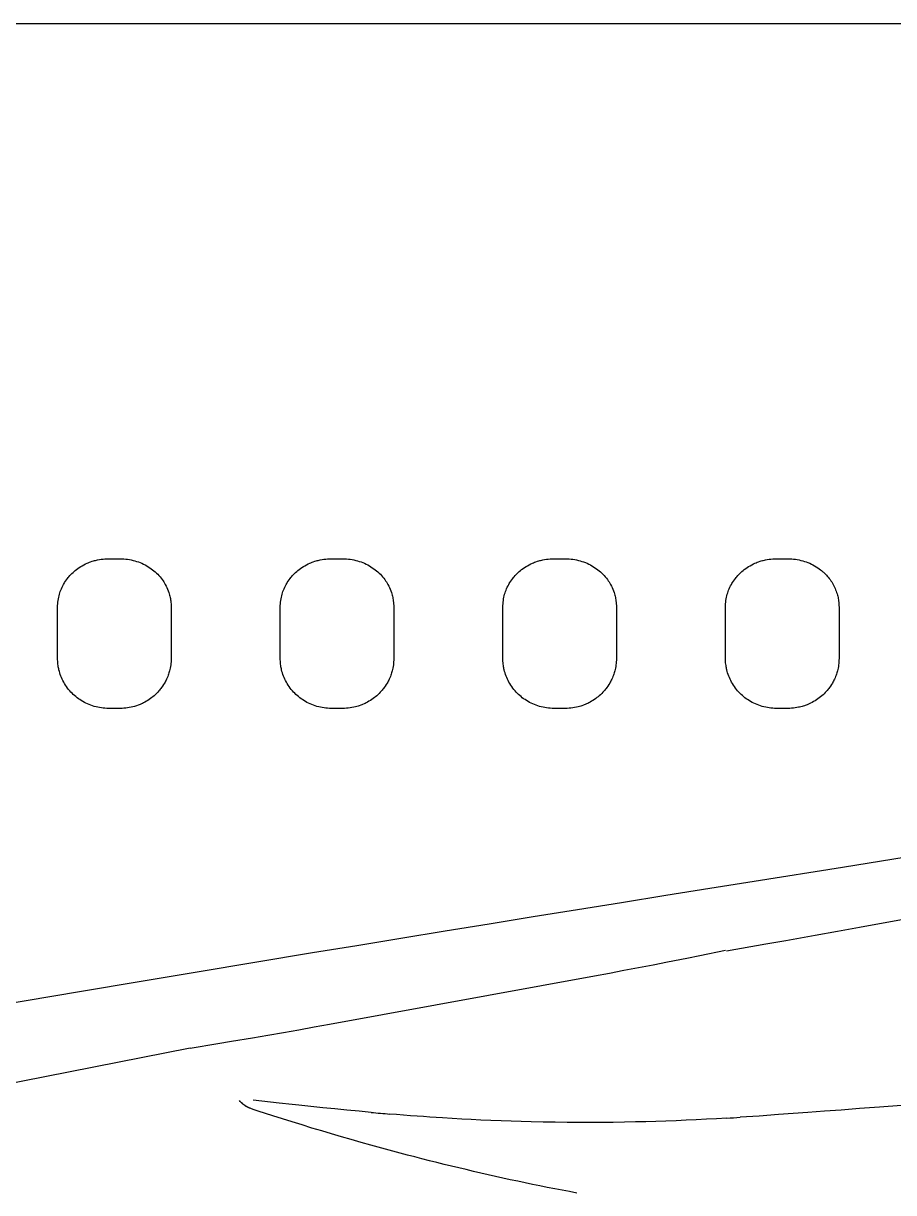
# Model space of a CAD drawing. Extents: x -62750 to 17911, y -49048 to 6133.
# Drawn here: x -46547 to -44462, y -2633 to 169 of the extents above; entities that cross this region are included whole.
import ezdxf

# ---------------------------------------------------------------- set-up
doc = ezdxf.new("R2010")
doc.units = 0
doc.layers.get('0').update_dxf_attribs({"linetype": 'CONTINUOUS'})

msp = doc.modelspace()

# ---------------------------------------------------------------- linework, layer by layer
at = {"color": 7}
for p, q in [((-56400.2, 168.6), (-40530.8, 168.6)), ((-46465.1, -1353.3), (-46465.1, -1229.9)), ((-46193.1, -1229.9), (-46193.1, -1353.3)), ((-45931.7, -1353.3), (-45931.7, -1229.9)), ((-45659.7, -1229.9), (-45659.7, -1353.3)), ((-45398.3, -1353.3), (-45398.3, -1229.9)), ((-45126.3, -1229.9), (-45126.3, -1353.3)), ((-44864.9, -1353.3), (-44864.9, -1229.9)), ((-44592.9, -1229.9), (-44592.9, -1353.3)), ((-46315.1, -1472.6), (-46343.1, -1472.6)), ((-45781.7, -1472.6), (-45809.7, -1472.6)), ((-45248.3, -1472.6), (-45276.3, -1472.6)), ((-44714.9, -1472.6), (-44742.9, -1472.6)), ((-44543.6, -1996.9), (-43914.8, -1881.4)), ((-45813.5, -2229.4), (-45178.4, -2113.2)), ((-46147.9, -2286.4), (-47475.5, -2548.9))]:
    msp.add_line(p, q, dxfattribs=at)
at = {"color": 7, "ltscale": 0.35}
for p, q in [((-46343.1, -1114.3), (-46329.1, -1114.3)), ((-46329.1, -1114.3), (-46315.1, -1114.3)), ((-45809.7, -1114.3), (-45795.7, -1114.3)), ((-45795.7, -1114.3), (-45781.7, -1114.3)), ((-45276.3, -1114.3), (-45262.3, -1114.3)), ((-45262.3, -1114.3), (-45248.3, -1114.3)), ((-44742.9, -1114.3), (-44728.9, -1114.3)), ((-44728.9, -1114.3), (-44714.9, -1114.3))]:
    msp.add_line(p, q, dxfattribs=at)
at = {"color": 7}
for points in [[(-46465.1, -1229.9), (-46465.1, -1225.9), (-46464.8, -1221.8), (-46464.5, -1217.8), (-46464, -1213.9), (-46463.3, -1209.9), (-46462.5, -1206), (-46461.7, -1202.6), (-46460.9, -1199.3), (-46459.9, -1196.1), (-46458.8, -1192.9), (-46457.6, -1189.6), (-46456.1, -1186), (-46454.5, -1182.5), (-46452.8, -1179), (-46451, -1175.6), (-46449.7, -1173.4), (-46448.4, -1171.2), (-46446.2, -1167.7), (-46443.8, -1164.4), (-46441.4, -1161.1), (-46439.8, -1159.1), (-46438.1, -1157.1), (-46435.8, -1154.4), (-46433.3, -1151.8), (-46430.9, -1149.3), (-46428.3, -1146.9), (-46425.6, -1144.5), (-46422.9, -1142.3), (-46420.1, -1140), (-46416.7, -1137.5), (-46413.2, -1135.1), (-46409.6, -1132.8), (-46406, -1130.7), (-46402.2, -1128.6), (-46398.4, -1126.7), (-46394.5, -1125), (-46392, -1123.9), (-46389, -1122.7), (-46386, -1121.6), (-46382.2, -1120.3), (-46379.3, -1119.5), (-46376.4, -1118.6), (-46374.6, -1118.2), (-46371.9, -1117.5), (-46369.3, -1117), (-46365, -1116.2), (-46360.6, -1115.5), (-46356.3, -1115), (-46351.9, -1114.6), (-46347.5, -1114.4), (-46343.1, -1114.3)], [(-46315.1, -1114.3), (-46310.7, -1114.4), (-46306.2, -1114.6), (-46301.8, -1115), (-46297.4, -1115.5), (-46293, -1116.2), (-46288.7, -1117), (-46284.3, -1118), (-46280, -1119.1), (-46275.8, -1120.4), (-46271.6, -1121.8), (-46267.5, -1123.4), (-46263.4, -1125.1), (-46259.4, -1127), (-46255.5, -1129), (-46251.6, -1131.1), (-46248, -1133.2), (-46244.5, -1135.5), (-46241.1, -1137.9), (-46237.7, -1140.4), (-46234.5, -1143), (-46231.3, -1145.7), (-46228.3, -1148.5), (-46225.3, -1151.4), (-46222.5, -1154.4), (-46219.8, -1157.5), (-46217.1, -1160.8), (-46214.7, -1164.1), (-46212.6, -1166.9), (-46210.7, -1169.8), (-46208.9, -1172.8), (-46207.2, -1175.8), (-46205.2, -1179.5), (-46203.4, -1183.2), (-46201.7, -1187), (-46200.2, -1190.9), (-46198.8, -1194.8), (-46197.8, -1198.1), (-46196.8, -1201.4), (-46196.1, -1204.1), (-46195.5, -1206.9), (-46195, -1209.7), (-46194.5, -1212.3), (-46194.2, -1214.8), (-46193.7, -1218.6), (-46193.4, -1222.3), (-46193.2, -1226.1), (-46193.1, -1229.9)], [(-45931.7, -1229.9), (-45931.7, -1225.9), (-45931.4, -1221.8), (-45931.1, -1217.8), (-45930.6, -1213.9), (-45929.9, -1209.9), (-45929.1, -1206), (-45928.3, -1202.6), (-45927.5, -1199.3), (-45926.5, -1196.1), (-45925.4, -1192.9), (-45924.2, -1189.6), (-45922.7, -1186), (-45921.1, -1182.5), (-45919.4, -1179), (-45917.6, -1175.6), (-45916.3, -1173.4), (-45915, -1171.2), (-45912.8, -1167.7), (-45910.4, -1164.4), (-45908, -1161.1), (-45906.4, -1159.1), (-45904.7, -1157.1), (-45902.4, -1154.4), (-45899.9, -1151.8), (-45897.5, -1149.3), (-45894.9, -1146.9), (-45892.2, -1144.5), (-45889.5, -1142.3), (-45886.7, -1140), (-45883.3, -1137.5), (-45879.8, -1135.1), (-45876.2, -1132.8), (-45872.6, -1130.7), (-45868.8, -1128.6), (-45865, -1126.7), (-45861.1, -1125), (-45858.6, -1123.9), (-45855.6, -1122.7), (-45852.6, -1121.6), (-45848.8, -1120.3), (-45845.9, -1119.5), (-45843, -1118.6), (-45841.2, -1118.2), (-45838.5, -1117.5), (-45835.9, -1117), (-45831.6, -1116.2), (-45827.2, -1115.5), (-45822.9, -1115), (-45818.5, -1114.6), (-45814.1, -1114.4), (-45809.7, -1114.3)], [(-45781.7, -1114.3), (-45777.3, -1114.4), (-45772.8, -1114.6), (-45768.4, -1115), (-45764, -1115.5), (-45759.6, -1116.2), (-45755.3, -1117), (-45750.9, -1118), (-45746.6, -1119.1), (-45742.4, -1120.4), (-45738.2, -1121.8), (-45734.1, -1123.4), (-45730, -1125.1), (-45726, -1127), (-45722.1, -1129), (-45718.2, -1131.1), (-45714.6, -1133.2), (-45711.1, -1135.5), (-45707.7, -1137.9), (-45704.3, -1140.4), (-45701.1, -1143), (-45697.9, -1145.7), (-45694.9, -1148.5), (-45691.9, -1151.4), (-45689.1, -1154.4), (-45686.4, -1157.5), (-45683.8, -1160.8), (-45681.3, -1164.1), (-45679.2, -1166.9), (-45677.3, -1169.8), (-45675.5, -1172.8), (-45673.8, -1175.8), (-45671.8, -1179.5), (-45670, -1183.2), (-45668.3, -1187), (-45666.8, -1190.9), (-45665.4, -1194.8), (-45664.4, -1198.1), (-45663.4, -1201.4), (-45662.7, -1204.1), (-45662.1, -1206.9), (-45661.6, -1209.7), (-45661.1, -1212.3), (-45660.8, -1214.8), (-45660.3, -1218.6), (-45660, -1222.3), (-45659.8, -1226.1), (-45659.7, -1229.9)], [(-45398.3, -1229.9), (-45398.3, -1225.9), (-45398, -1221.8), (-45397.7, -1217.8), (-45397.2, -1213.9), (-45396.5, -1209.9), (-45395.7, -1206), (-45394.9, -1202.6), (-45394.1, -1199.3), (-45393.1, -1196.1), (-45392, -1192.9), (-45390.8, -1189.6), (-45389.3, -1186), (-45387.7, -1182.5), (-45386, -1179), (-45384.2, -1175.6), (-45382.9, -1173.4), (-45381.6, -1171.2), (-45379.4, -1167.7), (-45377, -1164.4), (-45374.6, -1161.1), (-45373, -1159.1), (-45371.3, -1157.1), (-45369, -1154.4), (-45366.5, -1151.8), (-45364.1, -1149.3), (-45361.5, -1146.9), (-45358.9, -1144.5), (-45356.1, -1142.3), (-45353.3, -1140), (-45349.9, -1137.5), (-45346.4, -1135.1), (-45342.8, -1132.8), (-45339.2, -1130.7), (-45335.4, -1128.6), (-45331.6, -1126.7), (-45327.7, -1125), (-45325.2, -1123.9), (-45322.2, -1122.7), (-45319.2, -1121.6), (-45315.4, -1120.3), (-45312.5, -1119.5), (-45309.6, -1118.6), (-45307.8, -1118.2), (-45305.1, -1117.5), (-45302.5, -1117), (-45298.2, -1116.2), (-45293.8, -1115.5), (-45289.5, -1115), (-45285.1, -1114.6), (-45280.7, -1114.4), (-45276.3, -1114.3)], [(-45248.3, -1114.3), (-45243.9, -1114.4), (-45239.4, -1114.6), (-45235, -1115), (-45230.6, -1115.5), (-45226.2, -1116.2), (-45221.9, -1117), (-45217.5, -1118), (-45213.2, -1119.1), (-45209, -1120.4), (-45204.8, -1121.8), (-45200.7, -1123.4), (-45196.6, -1125.1), (-45192.6, -1127), (-45188.7, -1129), (-45184.8, -1131.1), (-45181.2, -1133.2), (-45177.7, -1135.5), (-45174.3, -1137.9), (-45170.9, -1140.4), (-45167.7, -1143), (-45164.5, -1145.7), (-45161.5, -1148.5), (-45158.5, -1151.4), (-45155.7, -1154.4), (-45153, -1157.5), (-45150.3, -1160.8), (-45147.9, -1164.1), (-45145.8, -1166.9), (-45143.9, -1169.8), (-45142.1, -1172.8), (-45140.4, -1175.8), (-45138.4, -1179.5), (-45136.6, -1183.2), (-45134.9, -1187), (-45133.4, -1190.9), (-45132, -1194.8), (-45131, -1198.1), (-45130, -1201.4), (-45129.3, -1204.1), (-45128.7, -1206.9), (-45128.2, -1209.7), (-45127.7, -1212.3), (-45127.4, -1214.8), (-45126.9, -1218.6), (-45126.6, -1222.3), (-45126.4, -1226.1), (-45126.3, -1229.9)], [(-44864.9, -1229.9), (-44864.9, -1225.9), (-44864.6, -1221.8), (-44864.3, -1217.8), (-44863.8, -1213.9), (-44863.1, -1209.9), (-44862.3, -1206), (-44861.5, -1202.6), (-44860.7, -1199.3), (-44859.7, -1196.1), (-44858.6, -1192.9), (-44857.4, -1189.6), (-44855.9, -1186), (-44854.3, -1182.5), (-44852.6, -1179), (-44850.8, -1175.6), (-44849.5, -1173.4), (-44848.2, -1171.2), (-44846, -1167.7), (-44843.6, -1164.4), (-44841.2, -1161.1), (-44839.6, -1159.1), (-44837.9, -1157.1), (-44835.6, -1154.4), (-44833.1, -1151.8), (-44830.7, -1149.3), (-44828.1, -1146.9), (-44825.4, -1144.5), (-44822.7, -1142.3), (-44819.9, -1140), (-44816.5, -1137.5), (-44813, -1135.1), (-44809.4, -1132.8), (-44805.8, -1130.7), (-44802, -1128.6), (-44798.2, -1126.7), (-44794.3, -1125), (-44791.8, -1123.9), (-44788.8, -1122.7), (-44785.9, -1121.6), (-44782, -1120.3), (-44779.1, -1119.5), (-44776.2, -1118.6), (-44774.4, -1118.2), (-44771.7, -1117.5), (-44769.1, -1117), (-44764.8, -1116.2), (-44760.4, -1115.5), (-44756.1, -1115), (-44751.7, -1114.6), (-44747.3, -1114.4), (-44742.9, -1114.3)], [(-44714.9, -1114.3), (-44710.5, -1114.4), (-44706, -1114.6), (-44701.6, -1115), (-44697.2, -1115.5), (-44692.8, -1116.2), (-44688.5, -1117), (-44684.1, -1118), (-44679.8, -1119.1), (-44675.6, -1120.4), (-44671.4, -1121.8), (-44667.3, -1123.4), (-44663.2, -1125.1), (-44659.2, -1127), (-44655.3, -1129), (-44651.4, -1131.1), (-44647.6, -1133.3), (-44643.9, -1135.7), (-44640.4, -1138.2), (-44636.9, -1140.9), (-44635.2, -1142.2), (-44633.5, -1143.6), (-44631.8, -1145.1), (-44630.2, -1146.5), (-44627.8, -1148.7), (-44625.5, -1151), (-44623.2, -1153.4), (-44621, -1155.8), (-44618.8, -1158.5), (-44616.6, -1161.2), (-44614.5, -1164), (-44612.4, -1166.9), (-44610.5, -1169.8), (-44608.7, -1172.8), (-44607, -1175.8), (-44605.3, -1178.9), (-44603.8, -1182), (-44602.3, -1185.1), (-44601, -1188.3), (-44599.8, -1191.5), (-44598.6, -1194.8), (-44597.6, -1198.1), (-44596.6, -1201.4), (-44595.9, -1204.1), (-44595.3, -1206.9), (-44594.8, -1209.7), (-44594.3, -1212.3), (-44594, -1214.8), (-44593.5, -1218.6), (-44593.2, -1222.3), (-44593, -1226.1), (-44592.9, -1229.9)], [(-46343.1, -1472.6), (-46347.4, -1472.6), (-46351.8, -1472.3), (-46356.1, -1472), (-46360.3, -1471.4), (-46364.6, -1470.8), (-46368.8, -1469.9), (-46373, -1469), (-46377.2, -1467.9), (-46381.3, -1466.6), (-46385.4, -1465.2), (-46389.4, -1463.7), (-46393.4, -1462), (-46397.3, -1460.2), (-46401.1, -1458.2), (-46404.9, -1456.1), (-46408.6, -1453.9), (-46412, -1451.7), (-46415.3, -1449.4), (-46418.5, -1447), (-46421.6, -1444.5), (-46424.7, -1441.9), (-46427.6, -1439.2), (-46430.5, -1436.4), (-46433.3, -1433.5), (-46435.9, -1430.6), (-46438.7, -1427.3), (-46441.4, -1423.9), (-46443.9, -1420.4), (-46446.3, -1416.8), (-46448.5, -1413.2), (-46450.5, -1409.7), (-46452.4, -1406.2), (-46454.2, -1402.6), (-46455.8, -1398.9), (-46457.3, -1395.1), (-46458.8, -1391.2), (-46460, -1387.3), (-46461, -1383.9), (-46461.9, -1380.5), (-46462.5, -1377.9), (-46463, -1375.3), (-46463.5, -1372.7), (-46463.9, -1370.1), (-46464.4, -1366.6), (-46464.7, -1363.1), (-46464.9, -1359.8), (-46465.1, -1356.6), (-46465.1, -1353.3)], [(-46193.1, -1353.3), (-46193.2, -1357.1), (-46193.4, -1360.9), (-46193.7, -1364.7), (-46194.1, -1368.5), (-46194.7, -1372.2), (-46195.4, -1376), (-46196.1, -1379.4), (-46197, -1382.8), (-46197.6, -1385.3), (-46198.4, -1387.8), (-46199.2, -1390.3), (-46200.1, -1392.8), (-46201.3, -1396.2), (-46202.7, -1399.5), (-46204.2, -1402.7), (-46205.3, -1405.1), (-46206.5, -1407.4), (-46207.7, -1409.7), (-46209, -1412), (-46211.2, -1415.6), (-46213.5, -1419.1), (-46215.9, -1422.5), (-46217.5, -1424.7), (-46219.1, -1426.8), (-46220.8, -1428.9), (-46222.6, -1430.9), (-46225.4, -1434), (-46228.3, -1437), (-46231.4, -1439.9), (-46234, -1442.3), (-46236.8, -1444.6), (-46239.6, -1446.9), (-46242.7, -1449.2), (-46245.9, -1451.5), (-46249.2, -1453.6), (-46252.6, -1455.7), (-46256, -1457.6), (-46259.5, -1459.4), (-46261.9, -1460.6), (-46264.4, -1461.8), (-46267.7, -1463.2), (-46270, -1464.1), (-46272.3, -1465), (-46276.1, -1466.3), (-46278.7, -1467.2), (-46281.3, -1467.9), (-46284.9, -1468.9), (-46289.1, -1469.9), (-46293.4, -1470.7), (-46297.7, -1471.4), (-46302.1, -1471.9), (-46306.4, -1472.3), (-46310.8, -1472.6), (-46315.1, -1472.6)], [(-45809.7, -1472.6), (-45814, -1472.6), (-45818.4, -1472.3), (-45822.7, -1472), (-45826.9, -1471.4), (-45831.2, -1470.8), (-45835.4, -1469.9), (-45839.6, -1469), (-45843.8, -1467.9), (-45847.9, -1466.6), (-45852, -1465.2), (-45856, -1463.7), (-45860, -1462), (-45863.9, -1460.2), (-45867.8, -1458.2), (-45871.5, -1456.1), (-45875.2, -1453.9), (-45878.6, -1451.7), (-45881.9, -1449.4), (-45885.1, -1447), (-45888.2, -1444.5), (-45891.3, -1441.9), (-45894.2, -1439.2), (-45897.1, -1436.4), (-45899.9, -1433.5), (-45902.5, -1430.6), (-45905.3, -1427.3), (-45908, -1423.9), (-45910.5, -1420.4), (-45912.9, -1416.8), (-45915.1, -1413.2), (-45917.1, -1409.7), (-45919, -1406.2), (-45920.8, -1402.6), (-45922.4, -1398.9), (-45923.9, -1395.1), (-45925.4, -1391.2), (-45926.6, -1387.3), (-45927.6, -1383.9), (-45928.5, -1380.5), (-45929.1, -1377.9), (-45929.6, -1375.3), (-45930.1, -1372.7), (-45930.5, -1370.1), (-45931, -1366.6), (-45931.3, -1363.1), (-45931.5, -1359.8), (-45931.7, -1356.6), (-45931.7, -1353.3)], [(-45659.7, -1353.3), (-45659.8, -1357.1), (-45660, -1360.9), (-45660.3, -1364.7), (-45660.7, -1368.5), (-45661.3, -1372.2), (-45662, -1376), (-45662.7, -1379.4), (-45663.6, -1382.8), (-45664.2, -1385.3), (-45665, -1387.8), (-45665.8, -1390.3), (-45666.7, -1392.8), (-45667.9, -1396.2), (-45669.3, -1399.5), (-45670.8, -1402.7), (-45671.9, -1405.1), (-45673.1, -1407.4), (-45674.3, -1409.7), (-45675.6, -1412), (-45677.8, -1415.6), (-45680.1, -1419.1), (-45682.5, -1422.5), (-45684.1, -1424.7), (-45685.7, -1426.8), (-45687.4, -1428.9), (-45689.2, -1430.9), (-45692, -1434), (-45694.9, -1437), (-45698, -1439.9), (-45700.6, -1442.3), (-45703.4, -1444.6), (-45706.2, -1446.9), (-45709.3, -1449.2), (-45712.6, -1451.5), (-45715.8, -1453.6), (-45719.2, -1455.7), (-45722.6, -1457.6), (-45726.1, -1459.4), (-45728.5, -1460.6), (-45731, -1461.8), (-45734.3, -1463.2), (-45736.6, -1464.1), (-45738.9, -1465), (-45742.7, -1466.3), (-45745.3, -1467.2), (-45747.9, -1467.9), (-45751.5, -1468.9), (-45755.7, -1469.9), (-45760, -1470.7), (-45764.3, -1471.4), (-45768.7, -1471.9), (-45773, -1472.3), (-45777.4, -1472.6), (-45781.7, -1472.6)], [(-45276.3, -1472.6), (-45280.6, -1472.6), (-45285, -1472.3), (-45289.3, -1472), (-45293.5, -1471.4), (-45297.8, -1470.8), (-45302, -1469.9), (-45306.2, -1469), (-45310.4, -1467.9), (-45314.5, -1466.6), (-45318.6, -1465.2), (-45322.6, -1463.7), (-45326.6, -1462), (-45330.5, -1460.2), (-45334.4, -1458.2), (-45338.1, -1456.1), (-45341.8, -1453.9), (-45345.2, -1451.7), (-45348.5, -1449.4), (-45351.7, -1447), (-45354.8, -1444.5), (-45357.9, -1441.9), (-45360.8, -1439.2), (-45363.7, -1436.4), (-45366.5, -1433.5), (-45369.1, -1430.6), (-45371.9, -1427.3), (-45374.6, -1423.9), (-45377.1, -1420.4), (-45379.5, -1416.8), (-45381.7, -1413.2), (-45383.7, -1409.7), (-45385.6, -1406.2), (-45387.4, -1402.6), (-45389, -1398.9), (-45390.5, -1395.1), (-45392, -1391.2), (-45393.2, -1387.3), (-45394.2, -1383.9), (-45395.1, -1380.5), (-45395.7, -1377.9), (-45396.2, -1375.3), (-45396.7, -1372.7), (-45397.1, -1370.1), (-45397.6, -1366.6), (-45397.9, -1363.1), (-45398.1, -1359.9), (-45398.3, -1356.6), (-45398.3, -1353.3)], [(-45126.3, -1353.3), (-45126.4, -1357.1), (-45126.6, -1360.9), (-45126.9, -1364.7), (-45127.3, -1368.5), (-45127.9, -1372.2), (-45128.6, -1376), (-45129.3, -1379.4), (-45130.2, -1382.8), (-45130.8, -1385.3), (-45131.6, -1387.8), (-45132.4, -1390.3), (-45133.3, -1392.8), (-45134.5, -1396.2), (-45135.9, -1399.5), (-45137.4, -1402.7), (-45138.5, -1405.1), (-45139.7, -1407.4), (-45140.9, -1409.7), (-45142.2, -1412), (-45144.4, -1415.6), (-45146.7, -1419.1), (-45149.1, -1422.5), (-45150.7, -1424.7), (-45152.3, -1426.8), (-45154, -1428.9), (-45155.8, -1430.9), (-45158.6, -1434), (-45161.5, -1437), (-45164.6, -1439.9), (-45167.2, -1442.3), (-45170, -1444.6), (-45172.8, -1446.9), (-45175.9, -1449.2), (-45179.1, -1451.5), (-45182.4, -1453.6), (-45185.8, -1455.7), (-45189.2, -1457.6), (-45192.7, -1459.4), (-45195.1, -1460.6), (-45197.6, -1461.8), (-45200.9, -1463.2), (-45203.2, -1464.1), (-45205.5, -1465), (-45209.3, -1466.3), (-45211.9, -1467.2), (-45214.5, -1467.9), (-45218.1, -1468.9), (-45222.3, -1469.9), (-45226.6, -1470.7), (-45230.9, -1471.4), (-45235.3, -1471.9), (-45239.6, -1472.3), (-45244, -1472.6), (-45248.3, -1472.6)], [(-44742.9, -1472.6), (-44747.2, -1472.6), (-44751.6, -1472.3), (-44755.9, -1472), (-44760.1, -1471.4), (-44764.4, -1470.8), (-44768.6, -1469.9), (-44772.8, -1469), (-44777, -1467.9), (-44781.1, -1466.6), (-44785.2, -1465.2), (-44789.2, -1463.7), (-44793.2, -1462), (-44797.1, -1460.2), (-44801, -1458.2), (-44804.7, -1456.1), (-44808.4, -1453.9), (-44811.8, -1451.7), (-44815.1, -1449.4), (-44818.3, -1447), (-44821.4, -1444.5), (-44824.5, -1441.9), (-44827.4, -1439.2), (-44830.3, -1436.4), (-44833.1, -1433.5), (-44835.8, -1430.6), (-44838.5, -1427.3), (-44841.2, -1423.9), (-44843.7, -1420.4), (-44846.1, -1416.8), (-44848.3, -1413.2), (-44850.3, -1409.7), (-44852.2, -1406.2), (-44854, -1402.6), (-44855.6, -1398.9), (-44857.1, -1395.1), (-44858.6, -1391.2), (-44859.8, -1387.3), (-44860.8, -1383.9), (-44861.7, -1380.5), (-44862.3, -1377.9), (-44862.8, -1375.3), (-44863.3, -1372.7), (-44863.7, -1370.1), (-44864.2, -1366.6), (-44864.5, -1363.1), (-44864.7, -1359.8), (-44864.9, -1356.6), (-44864.9, -1353.3)], [(-44592.9, -1353.3), (-44593, -1357.1), (-44593.2, -1360.9), (-44593.5, -1364.7), (-44593.9, -1368.5), (-44594.5, -1372.2), (-44595.2, -1376), (-44595.9, -1379.4), (-44596.8, -1382.8), (-44597.4, -1385.3), (-44598.2, -1387.8), (-44599, -1390.3), (-44599.9, -1392.8), (-44601.1, -1396.2), (-44602.5, -1399.5), (-44604, -1402.7), (-44605.1, -1405.1), (-44606.3, -1407.4), (-44607.5, -1409.7), (-44608.8, -1412), (-44611, -1415.6), (-44613.3, -1419.1), (-44615.7, -1422.5), (-44617.3, -1424.7), (-44618.9, -1426.8), (-44621.2, -1429.5), (-44623.6, -1432.2), (-44626, -1434.9), (-44628.6, -1437.4), (-44631.2, -1439.9), (-44634.2, -1442.6), (-44637.3, -1445.2), (-44640.5, -1447.7), (-44643.8, -1450.1), (-44647.1, -1452.4), (-44650.4, -1454.5), (-44653.8, -1456.5), (-44657.3, -1458.4), (-44660.9, -1460.2), (-44664.2, -1461.8), (-44667.5, -1463.2), (-44669.6, -1464), (-44671.6, -1464.8), (-44673.8, -1465.6), (-44675.9, -1466.3), (-44678.5, -1467.1), (-44681.1, -1467.9), (-44684.7, -1468.9), (-44687.3, -1469.5), (-44689.9, -1470.1), (-44694, -1470.9), (-44698.2, -1471.5), (-44702.3, -1472), (-44706.5, -1472.3), (-44710.7, -1472.6), (-44714.9, -1472.6)], [(-44372.8, -1819.9), (-44584.6, -1853.6), (-44796.3, -1887.4), (-44902.1, -1904.3), (-45007.9, -1921.3), (-45113.8, -1938.3), (-45219.6, -1955.3), (-45325.4, -1972.4), (-45431.2, -1989.6), (-45536.9, -2006.8), (-45642.7, -2024), (-45748.4, -2041.3), (-45854.1, -2058.7), (-45992.7, -2081.6), (-46131.2, -2104.6), (-46269.5, -2127.7), (-46407.7, -2150.9), (-46545.5, -2174.2), (-46683.2, -2197.6)], [(-44862.9, -2053.8), (-44768, -2037.1), (-44720.7, -2028.8), (-44685.2, -2022.5), (-44649.7, -2016.1), (-44596.6, -2006.6), (-44543.6, -1996.9)], [(-45178.4, -2113.2), (-45143.2, -2106.7), (-45108.2, -2100.1), (-45073.2, -2093.4), (-45038.3, -2086.7), (-45003.5, -2079.8), (-44957.2, -2070.7), (-44926.3, -2064.5), (-44864.7, -2052.2)], [(-46147.9, -2286.4), (-46081.4, -2275.5), (-46048.2, -2270), (-45998.5, -2261.7), (-45961.3, -2255.4), (-45924.1, -2249), (-45887.1, -2242.6), (-45850.2, -2236), (-45813.5, -2229.4)], [(-43371.2, -2330.8), (-43457.3, -2338.6), (-43571.4, -2349), (-43706.6, -2361.1), (-43767.1, -2366.4), (-43838.2, -2372.7), (-43923.5, -2380.1), (-44034.7, -2389.7), (-44093.8, -2394.8), (-44159.8, -2400.4), (-44253.2, -2408.2), (-44326.9, -2414.2), (-44386.6, -2419.1), (-44443.5, -2423.7), (-44495.7, -2427.8), (-44543.6, -2431.5), (-44587.8, -2434.9), (-44627.9, -2438), (-44668, -2441), (-44703, -2443.5), (-44737.8, -2446), (-44784, -2449.3), (-44830.1, -2452.4)], [(-45996.6, -2433.6), (-45998.4, -2432.9), (-46000.3, -2432.3), (-46002.1, -2431.6), (-46003.9, -2430.8), (-46006.5, -2429.6), (-46009.2, -2428.3), (-46011.8, -2426.9), (-46014.3, -2425.4), (-46015.7, -2424.5), (-46017.1, -2423.6), (-46018.9, -2422.3), (-46020.7, -2420.9), (-46022.5, -2419.5), (-46024.4, -2417.8), (-46026.2, -2416), (-46028, -2414.2), (-46029.6, -2412.3)], [(-46002.3, -2431.5), (-46005.5, -2430.1), (-46007.1, -2429.4), (-46008.8, -2428.6), (-46010.3, -2427.8), (-46011.7, -2427), (-46013.2, -2426.1), (-46014.6, -2425.3), (-46016.1, -2424.3), (-46017.5, -2423.4), (-46018.8, -2422.4), (-46021.1, -2420.6), (-46022.9, -2419.1), (-46024.6, -2417.6), (-46026.3, -2416), (-46027.1, -2415.1)], [(-45713.7, -2440.6), (-45742.7, -2438), (-45771.8, -2435.2), (-45800.7, -2432.4), (-45829.6, -2429.4), (-45858.4, -2426.4), (-45887, -2423.4), (-45902.9, -2421.7), (-45934.3, -2418.2), (-45996.6, -2411.4)], [(-45714.3, -2519.1), (-45738, -2512.5), (-45761.6, -2505.8), (-45785.2, -2499), (-45808.8, -2492.1), (-45832.3, -2485.1), (-45855.9, -2478), (-45879.4, -2470.8), (-45902.9, -2463.5), (-45926.3, -2456.1), (-45949.8, -2448.7), (-45984.9, -2437.4), (-45996.6, -2433.6)], [(-44862, -2454.4), (-44886.3, -2455.9), (-44910.5, -2457.2), (-44934.8, -2458.4), (-44959.1, -2459.5), (-44983.4, -2460.6), (-45007.6, -2461.5), (-45031.9, -2462.3), (-45056.1, -2463), (-45080.3, -2463.6), (-45107.1, -2464.1), (-45133.9, -2464.5), (-45160.6, -2464.7), (-45187.3, -2464.8), (-45215.9, -2464.8), (-45244.5, -2464.6), (-45273.1, -2464.3), (-45301.7, -2463.8), (-45330.3, -2463.2), (-45354.5, -2462.5), (-45378.6, -2461.8), (-45402.8, -2460.9), (-45427, -2459.9), (-45451.1, -2458.9), (-45474.1, -2457.8), (-45497, -2456.6), (-45519.8, -2455.3), (-45542.6, -2453.9), (-45557.9, -2452.9), (-45573.1, -2451.9), (-45588.4, -2450.8), (-45603.6, -2449.7), (-45619.9, -2448.5), (-45636.1, -2447.2), (-45652.8, -2445.9), (-45669.5, -2444.5)], [(-45220.8, -2633.8), (-45238.6, -2630.5), (-45256.3, -2627.1), (-45274.1, -2623.7), (-45291.9, -2620.2), (-45309.6, -2616.6), (-45327.3, -2613), (-45345.1, -2609.3), (-45362.8, -2605.6), (-45380.5, -2601.8), (-45398.1, -2598), (-45415.8, -2594), (-45433.5, -2590.1), (-45451.1, -2586.1), (-45468.8, -2582), (-45486.4, -2577.8), (-45504.1, -2573.6), (-45521.7, -2569.4), (-45539.3, -2565.1), (-45556.9, -2560.7), (-45574.5, -2556.3), (-45592.1, -2551.8), (-45609.6, -2547.3), (-45627.2, -2542.7), (-45644.7, -2538.1), (-45662.2, -2533.4), (-45679.6, -2528.7), (-45697, -2524), (-45714.3, -2519.1)]]:
    msp.add_lwpolyline(points, dxfattribs=at)
for centre, radius, start, end in [((-44881.3, 6868.7), 9346.5, 264.89041, 265.16227), ((-45196.5, 3030.6), 5495.2, 273.4897, 273.8235)]:
    msp.add_arc(centre, radius, start, end, dxfattribs=at)

doc.saveas('drawing.dxf')
